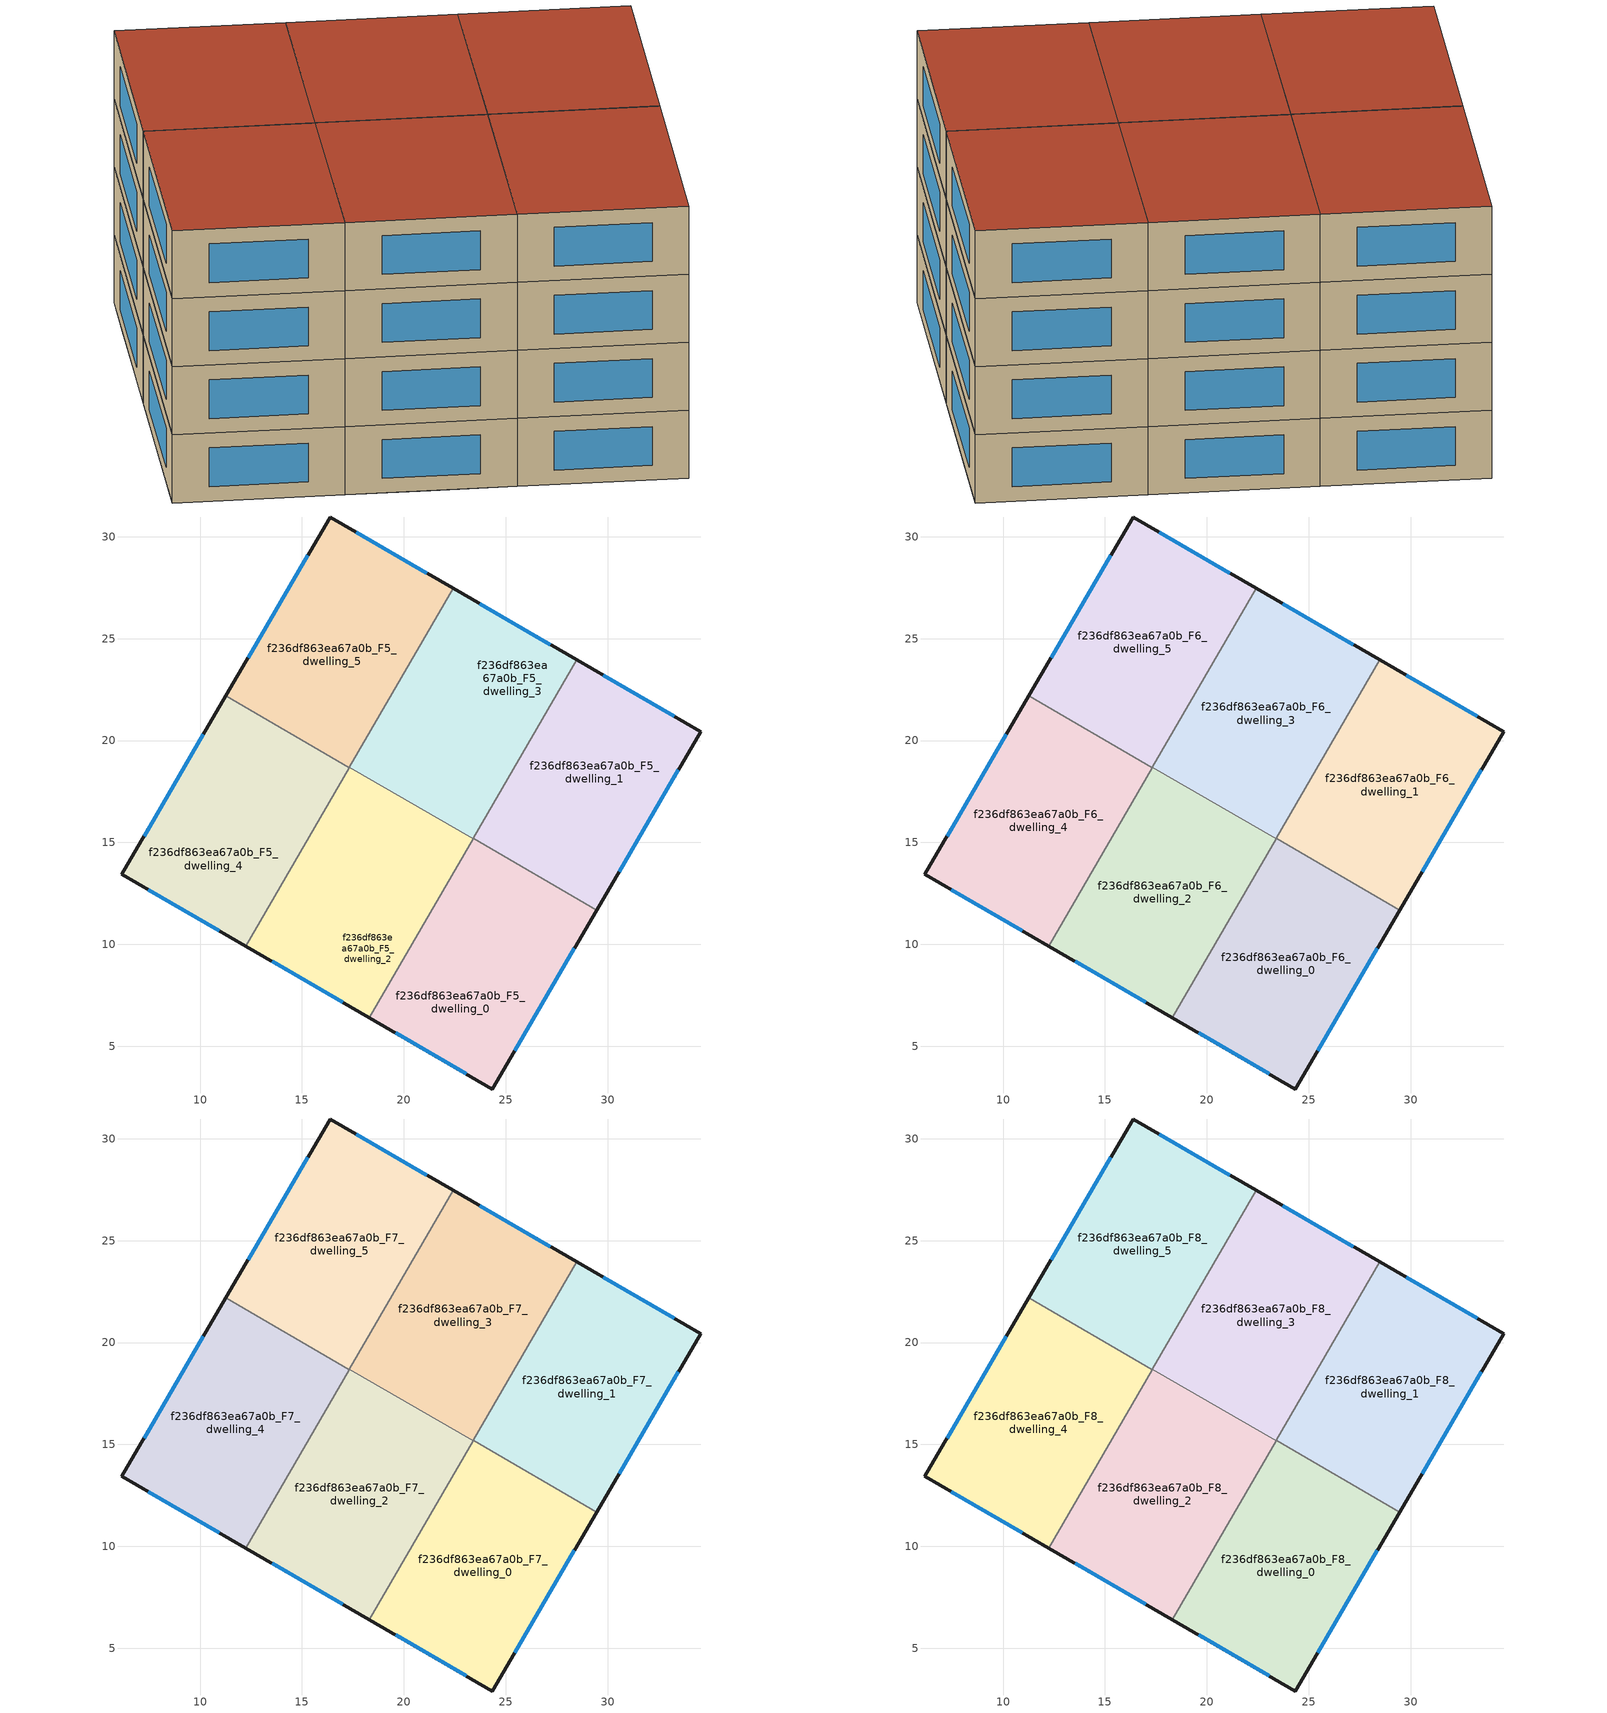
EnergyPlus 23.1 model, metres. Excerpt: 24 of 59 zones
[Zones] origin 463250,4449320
f236df863ea67a0b_F5_dwelling_0
 floor to f236df863ea67a0b_F4_dwelling_1 (EU_floor_Construction): 27.27,7.91 24.35,2.9 18.31,6.4 21.22,11.42 z15
 floor to f236df863ea67a0b_F4_dwelling_3 (EU_floor_Construction): 29.47,11.68 27.27,7.91 21.22,11.42 23.4,15.18 23.41,15.19 z15
 wall outside (EU_wall_Construction): 18.31,6.4 24.35,2.9 29.47,11.68 z15:18
 wall to f236df863ea67a0b_F5_dwelling_1 (EU_wall_Construction): 29.47,11.68 23.41,15.19 z15:18
 wall to f236df863ea67a0b_F5_dwelling_2 (EU_wall_Construction): 23.4,15.18 18.31,6.4 z15:18
 wall to f236df863ea67a0b_F5_dwelling_3 (EU_wall_Construction): 23.41,15.19 23.4,15.18 z15:18
 window (EU_Window_Construction): 25.45,4.78 28.38,9.8 / 19.6,5.65 23.06,3.65 z15.64:17.36
f236df863ea67a0b_F5_dwelling_1
 floor to f236df863ea67a0b_F4_dwelling_6 (EU_floor_Construction): 34.57,20.43 30.19,12.92 24.14,16.42 28.5,23.95 z15
 floor to f236df863ea67a0b_F4_dwelling_3 (EU_floor_Construction): 30.19,12.92 29.47,11.68 23.41,15.19 24.13,16.43 z15
 floor to f236df863ea67a0b_F4_dwelling_5 (EU_floor_Construction): 28.5,23.95 24.14,16.42 24.13,16.43 28.49,23.96 z15
 wall outside (EU_wall_Construction): 29.47,11.68 34.57,20.43 28.49,23.96 z15:18
 wall to f236df863ea67a0b_F5_dwelling_3 (EU_wall_Construction): 28.49,23.96 23.41,15.19 z15:18
 window (EU_Window_Construction): 33.27,21.18 29.79,23.2 / 30.56,13.55 33.48,18.55 z15.64:17.36
f236df863ea67a0b_F5_dwelling_2
 floor to f236df863ea67a0b_F4_dwelling_2 (EU_floor_Construction): 20.36,16.94 18.18,13.17 15.15,14.93 17.34,18.69 z15
 floor to f236df863ea67a0b_F4_dwelling_0 (EU_floor_Construction): 18.17,13.18 15.26,8.17 12.25,9.91 15.15,14.93 z15
 floor to f236df863ea67a0b_F4_dwelling_1 (EU_floor_Construction): 21.22,11.42 18.31,6.4 15.26,8.17 18.17,13.18 18.18,13.17 z15
 floor to f236df863ea67a0b_F4_dwelling_3 (EU_floor_Construction): 23.4,15.18 21.22,11.42 18.18,13.17 20.36,16.94 z15
 wall outside (EU_wall_Construction): 12.25,9.91 18.31,6.4 z15:18
 wall to f236df863ea67a0b_F5_dwelling_3 (EU_wall_Construction): 23.4,15.18 17.34,18.69 z15:18
 wall to f236df863ea67a0b_F5_dwelling_4 (EU_wall_Construction): 17.33,18.68 12.25,9.91 z15:18
 wall to f236df863ea67a0b_F5_dwelling_5 (EU_wall_Construction): 17.34,18.69 17.33,18.68 z15:18
 window (EU_Window_Construction): 13.54,9.16 17.01,7.15 z15.64:17.36
f236df863ea67a0b_F5_dwelling_3
 floor to f236df863ea67a0b_F4_dwelling_5 (EU_floor_Construction): 28.49,23.96 24.13,16.43 21.1,18.18 24.01,23.2 20.97,24.96 22.42,27.47 z15
 floor to f236df863ea67a0b_F4_dwelling_4 (EU_floor_Construction): 24.01,23.2 21.1,18.18 18.06,19.95 20.97,24.96 z15
 floor adiabatic (EU_floor_Construction): 24.13,16.43 23.4,15.18 17.34,18.69 18.06,19.95 z15
 wall outside (EU_wall_Construction): 28.49,23.96 22.42,27.47 z15:18
 wall to f236df863ea67a0b_F5_dwelling_5 (EU_wall_Construction): 22.42,27.47 17.34,18.69 z15:18
 window (EU_Window_Construction): 27.19,24.71 23.72,26.72 z15.64:17.36
f236df863ea67a0b_F5_dwelling_4
 floor to f236df863ea67a0b_F4_dwelling_0 (EU_floor_Construction): 15.15,14.93 12.25,9.91 6.16,13.44 9.08,18.45 z15
 floor to f236df863ea67a0b_F4_dwelling_2 (EU_floor_Construction): 17.33,18.68 15.15,14.93 9.08,18.45 11.26,22.19 z15
 wall outside (EU_wall_Construction): 11.26,22.19 6.16,13.44 12.25,9.91 z15:18
 wall to f236df863ea67a0b_F5_dwelling_5 (EU_wall_Construction): 17.33,18.68 11.26,22.19 z15:18
 window (EU_Window_Construction): 7.46,12.69 10.94,10.67 / 10.17,20.32 7.25,15.32 z15.64:17.36
f236df863ea67a0b_F5_dwelling_5
 floor to f236df863ea67a0b_F4_dwelling_4 (EU_floor_Construction): 20.97,24.96 18.06,19.95 12,23.46 14.92,28.47 z15
 floor to f236df863ea67a0b_F4_dwelling_5 (EU_floor_Construction): 22.42,27.47 20.97,24.96 14.92,28.47 16.38,30.97 z15
 floor to f236df863ea67a0b_F4_dwelling_2 (EU_floor_Construction): 18.06,19.95 17.33,18.68 11.26,22.19 12,23.46 z15
 wall outside (EU_wall_Construction): 22.42,27.47 16.38,30.97 11.26,22.19 z15:18
 window (EU_Window_Construction): 15.29,29.09 12.36,24.07 / 21.13,28.22 17.68,30.22 z15.64:17.36
f236df863ea67a0b_F6_dwelling_0
 floor to f236df863ea67a0b_F5_dwelling_0 (EU_floor_Construction): 29.47,11.68 24.35,2.9 18.31,6.4 23.41,15.19 z18
 wall outside (EU_wall_Construction): 18.31,6.4 24.35,2.9 29.47,11.68 z18:21
 wall to f236df863ea67a0b_F6_dwelling_1 (EU_wall_Construction): 29.47,11.68 23.41,15.19 z18:21
 wall to f236df863ea67a0b_F6_dwelling_2 (EU_wall_Construction): 23.4,15.18 18.31,6.4 z18:21
 wall to f236df863ea67a0b_F6_dwelling_3 (EU_wall_Construction): 23.41,15.19 23.4,15.18 z18:21
 window (EU_Window_Construction): 25.45,4.78 28.38,9.8 / 19.6,5.65 23.06,3.65 z18.64:20.36
f236df863ea67a0b_F6_dwelling_1
 floor to f236df863ea67a0b_F5_dwelling_1 (EU_floor_Construction): 34.57,20.43 29.47,11.68 23.41,15.19 28.49,23.96 z18
 wall outside (EU_wall_Construction): 29.47,11.68 34.57,20.43 28.49,23.96 z18:21
 wall to f236df863ea67a0b_F6_dwelling_3 (EU_wall_Construction): 28.49,23.96 23.41,15.19 z18:21
 window (EU_Window_Construction): 33.27,21.18 29.79,23.2 / 30.56,13.55 33.48,18.55 z18.64:20.36
f236df863ea67a0b_F6_dwelling_2
 floor to f236df863ea67a0b_F5_dwelling_2 (EU_floor_Construction): 23.4,15.18 18.31,6.4 12.25,9.91 17.34,18.69 z18
 wall outside (EU_wall_Construction): 12.25,9.91 18.31,6.4 z18:21
 wall to f236df863ea67a0b_F6_dwelling_3 (EU_wall_Construction): 23.4,15.18 17.34,18.69 z18:21
 wall to f236df863ea67a0b_F6_dwelling_4 (EU_wall_Construction): 17.33,18.68 12.25,9.91 z18:21
 wall to f236df863ea67a0b_F6_dwelling_5 (EU_wall_Construction): 17.34,18.69 17.33,18.68 z18:21
 window (EU_Window_Construction): 13.54,9.16 17.01,7.15 z18.64:20.36
f236df863ea67a0b_F6_dwelling_3
 floor to f236df863ea67a0b_F5_dwelling_3 (EU_floor_Construction): 28.49,23.96 23.4,15.18 17.34,18.69 22.42,27.47 z18
 wall outside (EU_wall_Construction): 28.49,23.96 22.42,27.47 z18:21
 wall to f236df863ea67a0b_F6_dwelling_5 (EU_wall_Construction): 22.42,27.47 17.34,18.69 z18:21
 window (EU_Window_Construction): 27.19,24.71 23.72,26.72 z18.64:20.36
f236df863ea67a0b_F6_dwelling_4
 floor to f236df863ea67a0b_F5_dwelling_4 (EU_floor_Construction): 17.33,18.68 12.25,9.91 6.16,13.44 11.26,22.19 z18
 wall outside (EU_wall_Construction): 11.26,22.19 6.16,13.44 12.25,9.91 z18:21
 wall to f236df863ea67a0b_F6_dwelling_5 (EU_wall_Construction): 17.33,18.68 11.26,22.19 z18:21
 window (EU_Window_Construction): 7.46,12.69 10.94,10.67 / 10.17,20.32 7.25,15.32 z18.64:20.36
f236df863ea67a0b_F6_dwelling_5
 floor to f236df863ea67a0b_F5_dwelling_5 (EU_floor_Construction): 22.42,27.47 17.33,18.68 11.26,22.19 16.38,30.97 z18
 wall outside (EU_wall_Construction): 22.42,27.47 16.38,30.97 11.26,22.19 z18:21
 window (EU_Window_Construction): 15.29,29.09 12.36,24.07 / 21.13,28.22 17.68,30.22 z18.64:20.36
f236df863ea67a0b_F7_dwelling_0
 floor to f236df863ea67a0b_F6_dwelling_0 (EU_floor_Construction): 29.47,11.68 24.35,2.9 18.31,6.4 23.41,15.19 z21
 wall outside (EU_wall_Construction): 18.31,6.4 24.35,2.9 29.47,11.68 z21:24
 wall to f236df863ea67a0b_F7_dwelling_1 (EU_wall_Construction): 29.47,11.68 23.41,15.19 z21:24
 wall to f236df863ea67a0b_F7_dwelling_2 (EU_wall_Construction): 23.4,15.18 18.31,6.4 z21:24
 wall to f236df863ea67a0b_F7_dwelling_3 (EU_wall_Construction): 23.41,15.19 23.4,15.18 z21:24
 window (EU_Window_Construction): 25.45,4.78 28.38,9.8 / 19.6,5.65 23.06,3.65 z21.64:23.36
f236df863ea67a0b_F7_dwelling_1
 floor to f236df863ea67a0b_F6_dwelling_1 (EU_floor_Construction): 34.57,20.43 29.47,11.68 23.41,15.19 28.49,23.96 z21
 wall outside (EU_wall_Construction): 29.47,11.68 34.57,20.43 28.49,23.96 z21:24
 wall to f236df863ea67a0b_F7_dwelling_3 (EU_wall_Construction): 28.49,23.96 23.41,15.19 z21:24
 window (EU_Window_Construction): 33.27,21.18 29.79,23.2 / 30.56,13.55 33.48,18.55 z21.64:23.36
f236df863ea67a0b_F7_dwelling_2
 floor to f236df863ea67a0b_F6_dwelling_2 (EU_floor_Construction): 23.4,15.18 18.31,6.4 12.25,9.91 17.34,18.69 z21
 wall outside (EU_wall_Construction): 12.25,9.91 18.31,6.4 z21:24
 wall to f236df863ea67a0b_F7_dwelling_3 (EU_wall_Construction): 23.4,15.18 17.34,18.69 z21:24
 wall to f236df863ea67a0b_F7_dwelling_4 (EU_wall_Construction): 17.33,18.68 12.25,9.91 z21:24
 wall to f236df863ea67a0b_F7_dwelling_5 (EU_wall_Construction): 17.34,18.69 17.33,18.68 z21:24
 window (EU_Window_Construction): 13.54,9.16 17.01,7.15 z21.64:23.36
f236df863ea67a0b_F7_dwelling_3
 floor to f236df863ea67a0b_F6_dwelling_3 (EU_floor_Construction): 28.49,23.96 23.4,15.18 17.34,18.69 22.42,27.47 z21
 wall outside (EU_wall_Construction): 28.49,23.96 22.42,27.47 z21:24
 wall to f236df863ea67a0b_F7_dwelling_5 (EU_wall_Construction): 22.42,27.47 17.34,18.69 z21:24
 window (EU_Window_Construction): 27.19,24.71 23.72,26.72 z21.64:23.36
f236df863ea67a0b_F7_dwelling_4
 floor to f236df863ea67a0b_F6_dwelling_4 (EU_floor_Construction): 17.33,18.68 12.25,9.91 6.16,13.44 11.26,22.19 z21
 wall outside (EU_wall_Construction): 11.26,22.19 6.16,13.44 12.25,9.91 z21:24
 wall to f236df863ea67a0b_F7_dwelling_5 (EU_wall_Construction): 17.33,18.68 11.26,22.19 z21:24
 window (EU_Window_Construction): 7.46,12.69 10.94,10.67 / 10.17,20.32 7.25,15.32 z21.64:23.36
f236df863ea67a0b_F7_dwelling_5
 floor to f236df863ea67a0b_F6_dwelling_5 (EU_floor_Construction): 22.42,27.47 17.33,18.68 11.26,22.19 16.38,30.97 z21
 wall outside (EU_wall_Construction): 22.42,27.47 16.38,30.97 11.26,22.19 z21:24
 window (EU_Window_Construction): 15.29,29.09 12.36,24.07 / 21.13,28.22 17.68,30.22 z21.64:23.36
f236df863ea67a0b_F8_dwelling_0
 floor to f236df863ea67a0b_F7_dwelling_0 (EU_floor_Construction): 29.47,11.68 24.35,2.9 18.31,6.4 23.41,15.19 z24
 wall outside (EU_wall_Construction): 18.31,6.4 24.35,2.9 29.47,11.68 z24:27
 wall to f236df863ea67a0b_F8_dwelling_1 (EU_wall_Construction): 29.47,11.68 23.41,15.19 z24:27
 wall to f236df863ea67a0b_F8_dwelling_2 (EU_wall_Construction): 23.4,15.18 18.31,6.4 z24:27
 wall to f236df863ea67a0b_F8_dwelling_3 (EU_wall_Construction): 23.41,15.19 23.4,15.18 z24:27
 window (EU_Window_Construction): 25.45,4.78 28.38,9.8 / 19.6,5.65 23.06,3.65 z24.64:26.36
 roof outside (EU_roof_Construction): 24.35,2.9 29.47,11.68 23.41,15.19 18.31,6.4 z27
f236df863ea67a0b_F8_dwelling_1
 floor to f236df863ea67a0b_F7_dwelling_1 (EU_floor_Construction): 34.57,20.43 29.47,11.68 23.41,15.19 28.49,23.96 z24
 wall outside (EU_wall_Construction): 29.47,11.68 34.57,20.43 28.49,23.96 z24:27
 wall to f236df863ea67a0b_F8_dwelling_3 (EU_wall_Construction): 28.49,23.96 23.41,15.19 z24:27
 window (EU_Window_Construction): 33.27,21.18 29.79,23.2 / 30.56,13.55 33.48,18.55 z24.64:26.36
 roof outside (EU_roof_Construction): 29.47,11.68 34.57,20.43 28.49,23.96 23.41,15.19 z27
f236df863ea67a0b_F8_dwelling_2
 floor to f236df863ea67a0b_F7_dwelling_2 (EU_floor_Construction): 23.4,15.18 18.31,6.4 12.25,9.91 17.34,18.69 z24
 wall outside (EU_wall_Construction): 12.25,9.91 18.31,6.4 z24:27
 wall to f236df863ea67a0b_F8_dwelling_3 (EU_wall_Construction): 23.4,15.18 17.34,18.69 z24:27
 wall to f236df863ea67a0b_F8_dwelling_4 (EU_wall_Construction): 17.33,18.68 12.25,9.91 z24:27
 wall to f236df863ea67a0b_F8_dwelling_5 (EU_wall_Construction): 17.34,18.69 17.33,18.68 z24:27
 window (EU_Window_Construction): 13.54,9.16 17.01,7.15 z24.64:26.36
 roof outside (EU_roof_Construction): 18.31,6.4 23.4,15.18 17.34,18.69 12.25,9.91 z27
f236df863ea67a0b_F8_dwelling_3
 floor to f236df863ea67a0b_F7_dwelling_3 (EU_floor_Construction): 28.49,23.96 23.4,15.18 17.34,18.69 22.42,27.47 z24
 wall outside (EU_wall_Construction): 28.49,23.96 22.42,27.47 z24:27
 wall to f236df863ea67a0b_F8_dwelling_5 (EU_wall_Construction): 22.42,27.47 17.34,18.69 z24:27
 window (EU_Window_Construction): 27.19,24.71 23.72,26.72 z24.64:26.36
 roof outside (EU_roof_Construction): 23.4,15.18 28.49,23.96 22.42,27.47 17.34,18.69 z27
f236df863ea67a0b_F8_dwelling_4
 floor to f236df863ea67a0b_F7_dwelling_4 (EU_floor_Construction): 17.33,18.68 12.25,9.91 6.16,13.44 11.26,22.19 z24
 wall outside (EU_wall_Construction): 11.26,22.19 6.16,13.44 12.25,9.91 z24:27
 wall to f236df863ea67a0b_F8_dwelling_5 (EU_wall_Construction): 17.33,18.68 11.26,22.19 z24:27
 window (EU_Window_Construction): 7.46,12.69 10.94,10.67 / 10.17,20.32 7.25,15.32 z24.64:26.36
 roof outside (EU_roof_Construction): 12.25,9.91 17.33,18.68 11.26,22.19 6.16,13.44 z27
f236df863ea67a0b_F8_dwelling_5
 floor to f236df863ea67a0b_F7_dwelling_5 (EU_floor_Construction): 22.42,27.47 17.33,18.68 11.26,22.19 16.38,30.97 z24
 wall outside (EU_wall_Construction): 22.42,27.47 16.38,30.97 11.26,22.19 z24:27
 window (EU_Window_Construction): 15.29,29.09 12.36,24.07 / 21.13,28.22 17.68,30.22 z24.64:26.36
 roof outside (EU_roof_Construction): 17.33,18.68 22.42,27.47 16.38,30.97 11.26,22.19 z27
[Building]
EU S2 Campaign: North Axis=0; Terrain=City; Solar Distribution=FullExterior
[Site:Location]
Yerevan-Zvartnots.Intl.AP: Latitude=40.15; Longitude=44.383; Time Zone=4; Elevation=854
[SizingPeriod:WeatherFileDays]
AnnualSizingPeriod: Begin Month=1; Begin Day of Month=1; End Month=12; End Day of Month=31; Day of Week for Start Day=Monday; Use Weather File Daylight Saving Period=No; Use Weather File Rain and Snow Indicators=No
[MATERIAL]
EU_InternalMass_Material: Roughness=MediumRough; Thickness=0.1; Conductivity=1; Density=1800; Specific Heat=900; Thermal Absorptance=0.9; Solar Absorptance=0.7; Visible Absorptance=0.7
[MATERIAL:NOMASS] Roughness=MediumRough; Thermal Absorptance=0.9; Solar Absorptance=0.7; Visible Absorptance=0.7
Name | Thermal Resistance
EU_wall_NoMass | 1.05043
EU_roof_NoMass | 1.45357
EU_floor_NoMass | 0.478065
[WINDOWMATERIAL:SIMPLEGLAZINGSYSTEM]
EU_Window_SimpleGlazing: UFactor=2.5566; Solar Heat Gain Coefficient=0.75; Visible Transmittance=0.75
[CONSTRUCTION]
EU_wall_Construction: EU_wall_NoMass
EU_roof_Construction: EU_roof_NoMass
EU_floor_Construction: EU_floor_NoMass
EU_Window_Construction: EU_Window_SimpleGlazing
EU_InternalMass_Construction: EU_InternalMass_Material
[ZONE] Type=1; Multiplier=1; Ceiling Height=autocalculate; Floor Area=autocalculate; Part of Total Floor Area=Yes
Name | Volume
f236df863ea67a0b_F5_dwelling_0; f236df863ea67a0b_F6_dwelling_0; f236df863ea67a0b_F7_dwelling_0; f236df863ea67a0b_F8_dwelling_0 | 213.357
f236df863ea67a0b_F5_dwelling_1; f236df863ea67a0b_F6_dwelling_1; f236df863ea67a0b_F7_dwelling_1; f236df863ea67a0b_F8_dwelling_1; f236df863ea67a0b_F5_dwelling_4; f236df863ea67a0b_F6_dwelling_4; f236df863ea67a0b_F7_dwelling_4; f236df863ea67a0b_F8_dwelling_4 | 213.371
f236df863ea67a0b_F5_dwelling_2; f236df863ea67a0b_F6_dwelling_2; f236df863ea67a0b_F7_dwelling_2; f236df863ea67a0b_F8_dwelling_2 | 213.365
f236df863ea67a0b_F5_dwelling_3; f236df863ea67a0b_F6_dwelling_3; f236df863ea67a0b_F7_dwelling_3; f236df863ea67a0b_F8_dwelling_3 | 213.353
f236df863ea67a0b_F5_dwelling_5; f236df863ea67a0b_F6_dwelling_5; f236df863ea67a0b_F7_dwelling_5; f236df863ea67a0b_F8_dwelling_5 | 213.35
[INTERNALMASS] Construction=EU_InternalMass_Construction
Name | Zone or ZoneList | Surface Area
f236df863ea67a0b_F5_dwelling_0_EU_InternalMass | f236df863ea67a0b_F5_dwelling_0 | 71.1191
f236df863ea67a0b_F5_dwelling_1_EU_InternalMass | f236df863ea67a0b_F5_dwelling_1 | 71.1237
f236df863ea67a0b_F5_dwelling_2_EU_InternalMass | f236df863ea67a0b_F5_dwelling_2 | 71.1215
f236df863ea67a0b_F5_dwelling_3_EU_InternalMass | f236df863ea67a0b_F5_dwelling_3 | 71.1175
f236df863ea67a0b_F5_dwelling_4_EU_InternalMass | f236df863ea67a0b_F5_dwelling_4 | 71.1237
f236df863ea67a0b_F5_dwelling_5_EU_InternalMass | f236df863ea67a0b_F5_dwelling_5 | 71.1169
f236df863ea67a0b_F6_dwelling_0_EU_InternalMass | f236df863ea67a0b_F6_dwelling_0 | 71.1191
f236df863ea67a0b_F6_dwelling_1_EU_InternalMass | f236df863ea67a0b_F6_dwelling_1 | 71.1237
f236df863ea67a0b_F6_dwelling_2_EU_InternalMass | f236df863ea67a0b_F6_dwelling_2 | 71.1215
f236df863ea67a0b_F6_dwelling_3_EU_InternalMass | f236df863ea67a0b_F6_dwelling_3 | 71.1175
f236df863ea67a0b_F6_dwelling_4_EU_InternalMass | f236df863ea67a0b_F6_dwelling_4 | 71.1237
f236df863ea67a0b_F6_dwelling_5_EU_InternalMass | f236df863ea67a0b_F6_dwelling_5 | 71.1169
f236df863ea67a0b_F7_dwelling_0_EU_InternalMass | f236df863ea67a0b_F7_dwelling_0 | 71.1191
f236df863ea67a0b_F7_dwelling_1_EU_InternalMass | f236df863ea67a0b_F7_dwelling_1 | 71.1237
f236df863ea67a0b_F7_dwelling_2_EU_InternalMass | f236df863ea67a0b_F7_dwelling_2 | 71.1215
f236df863ea67a0b_F7_dwelling_3_EU_InternalMass | f236df863ea67a0b_F7_dwelling_3 | 71.1175
f236df863ea67a0b_F7_dwelling_4_EU_InternalMass | f236df863ea67a0b_F7_dwelling_4 | 71.1237
f236df863ea67a0b_F7_dwelling_5_EU_InternalMass | f236df863ea67a0b_F7_dwelling_5 | 71.1169
f236df863ea67a0b_F8_dwelling_0_EU_InternalMass | f236df863ea67a0b_F8_dwelling_0 | 71.1191
f236df863ea67a0b_F8_dwelling_1_EU_InternalMass | f236df863ea67a0b_F8_dwelling_1 | 71.1237
f236df863ea67a0b_F8_dwelling_2_EU_InternalMass | f236df863ea67a0b_F8_dwelling_2 | 71.1215
f236df863ea67a0b_F8_dwelling_3_EU_InternalMass | f236df863ea67a0b_F8_dwelling_3 | 71.1175
f236df863ea67a0b_F8_dwelling_4_EU_InternalMass | f236df863ea67a0b_F8_dwelling_4 | 71.1237
f236df863ea67a0b_F8_dwelling_5_EU_InternalMass | f236df863ea67a0b_F8_dwelling_5 | 71.1169
[OTHEREQUIPMENT] Fuel Type=Electricity; Design Level Calculation Method=Watts/Area; Power per Zone Floor Area=1; Fraction Latent=0; Fraction Radiant=0; Fraction Lost=0; Carbon Dioxide Generation Rate=0; EndUse Subcategory=EU_Step8_InternalGains
Name | Zone or ZoneList or Space or SpaceList | Schedule
EU_Step8_InternalGain_f236df863ea67a0b_F5_dwelling_0_f000 | f236df863ea67a0b_F5_dwelling_0 | EU_Step8_GainSchedule_f236df863ea67a0b_F5_dwelling_0_f000
EU_Step8_InternalGain_f236df863ea67a0b_F5_dwelling_1_f000 | f236df863ea67a0b_F5_dwelling_1 | EU_Step8_GainSchedule_f236df863ea67a0b_F5_dwelling_1_f000
EU_Step8_InternalGain_f236df863ea67a0b_F5_dwelling_2_f000 | f236df863ea67a0b_F5_dwelling_2 | EU_Step8_GainSchedule_f236df863ea67a0b_F5_dwelling_2_f000
EU_Step8_InternalGain_f236df863ea67a0b_F5_dwelling_3_f000 | f236df863ea67a0b_F5_dwelling_3 | EU_Step8_GainSchedule_f236df863ea67a0b_F5_dwelling_3_f000
EU_Step8_InternalGain_f236df863ea67a0b_F5_dwelling_4_f000 | f236df863ea67a0b_F5_dwelling_4 | EU_Step8_GainSchedule_f236df863ea67a0b_F5_dwelling_4_f000
EU_Step8_InternalGain_f236df863ea67a0b_F5_dwelling_5_f000 | f236df863ea67a0b_F5_dwelling_5 | EU_Step8_GainSchedule_f236df863ea67a0b_F5_dwelling_5_f000
EU_Step8_InternalGain_f236df863ea67a0b_F6_dwelling_0_f000 | f236df863ea67a0b_F6_dwelling_0 | EU_Step8_GainSchedule_f236df863ea67a0b_F6_dwelling_0_f000
EU_Step8_InternalGain_f236df863ea67a0b_F6_dwelling_1_f000 | f236df863ea67a0b_F6_dwelling_1 | EU_Step8_GainSchedule_f236df863ea67a0b_F6_dwelling_1_f000
EU_Step8_InternalGain_f236df863ea67a0b_F6_dwelling_2_f000 | f236df863ea67a0b_F6_dwelling_2 | EU_Step8_GainSchedule_f236df863ea67a0b_F6_dwelling_2_f000
EU_Step8_InternalGain_f236df863ea67a0b_F6_dwelling_3_f000 | f236df863ea67a0b_F6_dwelling_3 | EU_Step8_GainSchedule_f236df863ea67a0b_F6_dwelling_3_f000
EU_Step8_InternalGain_f236df863ea67a0b_F6_dwelling_4_f000 | f236df863ea67a0b_F6_dwelling_4 | EU_Step8_GainSchedule_f236df863ea67a0b_F6_dwelling_4_f000
EU_Step8_InternalGain_f236df863ea67a0b_F6_dwelling_5_f000 | f236df863ea67a0b_F6_dwelling_5 | EU_Step8_GainSchedule_f236df863ea67a0b_F6_dwelling_5_f000
EU_Step8_InternalGain_f236df863ea67a0b_F7_dwelling_0_f000 | f236df863ea67a0b_F7_dwelling_0 | EU_Step8_GainSchedule_f236df863ea67a0b_F7_dwelling_0_f000
EU_Step8_InternalGain_f236df863ea67a0b_F7_dwelling_1_f000 | f236df863ea67a0b_F7_dwelling_1 | EU_Step8_GainSchedule_f236df863ea67a0b_F7_dwelling_1_f000
EU_Step8_InternalGain_f236df863ea67a0b_F7_dwelling_2_f000 | f236df863ea67a0b_F7_dwelling_2 | EU_Step8_GainSchedule_f236df863ea67a0b_F7_dwelling_2_f000
EU_Step8_InternalGain_f236df863ea67a0b_F7_dwelling_3_f000 | f236df863ea67a0b_F7_dwelling_3 | EU_Step8_GainSchedule_f236df863ea67a0b_F7_dwelling_3_f000
EU_Step8_InternalGain_f236df863ea67a0b_F7_dwelling_4_f000 | f236df863ea67a0b_F7_dwelling_4 | EU_Step8_GainSchedule_f236df863ea67a0b_F7_dwelling_4_f000
EU_Step8_InternalGain_f236df863ea67a0b_F7_dwelling_5_f000 | f236df863ea67a0b_F7_dwelling_5 | EU_Step8_GainSchedule_f236df863ea67a0b_F7_dwelling_5_f000
EU_Step8_InternalGain_f236df863ea67a0b_F8_dwelling_0_f000 | f236df863ea67a0b_F8_dwelling_0 | EU_Step8_GainSchedule_f236df863ea67a0b_F8_dwelling_0_f000
EU_Step8_InternalGain_f236df863ea67a0b_F8_dwelling_1_f000 | f236df863ea67a0b_F8_dwelling_1 | EU_Step8_GainSchedule_f236df863ea67a0b_F8_dwelling_1_f000
EU_Step8_InternalGain_f236df863ea67a0b_F8_dwelling_2_f000 | f236df863ea67a0b_F8_dwelling_2 | EU_Step8_GainSchedule_f236df863ea67a0b_F8_dwelling_2_f000
EU_Step8_InternalGain_f236df863ea67a0b_F8_dwelling_3_f000 | f236df863ea67a0b_F8_dwelling_3 | EU_Step8_GainSchedule_f236df863ea67a0b_F8_dwelling_3_f000
EU_Step8_InternalGain_f236df863ea67a0b_F8_dwelling_4_f000 | f236df863ea67a0b_F8_dwelling_4 | EU_Step8_GainSchedule_f236df863ea67a0b_F8_dwelling_4_f000
EU_Step8_InternalGain_f236df863ea67a0b_F8_dwelling_5_f000 | f236df863ea67a0b_F8_dwelling_5 | EU_Step8_GainSchedule_f236df863ea67a0b_F8_dwelling_5_f000
[ZONEVENTILATION:DESIGNFLOWRATE] Schedule=EU_AlwaysOn; Design Flow Rate Calculation Method=AirChanges/Hour; Air Changes per Hour=0.557805; Ventilation Type=Natural; Fan Pressure Rise=0; Fan Total Efficiency=1; Constant Term Coefficient=1; Temperature Term Coefficient=0; Velocity Term Coefficient=0; Velocity Squared Term Coefficient=0; Minimum Indoor Temperature=-100; Maximum Indoor Temperature=100; Delta Temperature=-100; Minimum Outdoor Temperature=-100; Maximum Outdoor Temperature=100; Maximum Wind Speed=40
Name | Zone or ZoneList or Space or SpaceList
EU_ConstantAir_f236df863ea67a0b_F5_dwelling_0 | f236df863ea67a0b_F5_dwelling_0
EU_ConstantAir_f236df863ea67a0b_F5_dwelling_1 | f236df863ea67a0b_F5_dwelling_1
EU_ConstantAir_f236df863ea67a0b_F5_dwelling_2 | f236df863ea67a0b_F5_dwelling_2
EU_ConstantAir_f236df863ea67a0b_F5_dwelling_3 | f236df863ea67a0b_F5_dwelling_3
EU_ConstantAir_f236df863ea67a0b_F5_dwelling_4 | f236df863ea67a0b_F5_dwelling_4
EU_ConstantAir_f236df863ea67a0b_F5_dwelling_5 | f236df863ea67a0b_F5_dwelling_5
EU_ConstantAir_f236df863ea67a0b_F6_dwelling_0 | f236df863ea67a0b_F6_dwelling_0
EU_ConstantAir_f236df863ea67a0b_F6_dwelling_1 | f236df863ea67a0b_F6_dwelling_1
EU_ConstantAir_f236df863ea67a0b_F6_dwelling_2 | f236df863ea67a0b_F6_dwelling_2
EU_ConstantAir_f236df863ea67a0b_F6_dwelling_3 | f236df863ea67a0b_F6_dwelling_3
EU_ConstantAir_f236df863ea67a0b_F6_dwelling_4 | f236df863ea67a0b_F6_dwelling_4
EU_ConstantAir_f236df863ea67a0b_F6_dwelling_5 | f236df863ea67a0b_F6_dwelling_5
EU_ConstantAir_f236df863ea67a0b_F7_dwelling_0 | f236df863ea67a0b_F7_dwelling_0
EU_ConstantAir_f236df863ea67a0b_F7_dwelling_1 | f236df863ea67a0b_F7_dwelling_1
EU_ConstantAir_f236df863ea67a0b_F7_dwelling_2 | f236df863ea67a0b_F7_dwelling_2
EU_ConstantAir_f236df863ea67a0b_F7_dwelling_3 | f236df863ea67a0b_F7_dwelling_3
EU_ConstantAir_f236df863ea67a0b_F7_dwelling_4 | f236df863ea67a0b_F7_dwelling_4
EU_ConstantAir_f236df863ea67a0b_F7_dwelling_5 | f236df863ea67a0b_F7_dwelling_5
EU_ConstantAir_f236df863ea67a0b_F8_dwelling_0 | f236df863ea67a0b_F8_dwelling_0
EU_ConstantAir_f236df863ea67a0b_F8_dwelling_1 | f236df863ea67a0b_F8_dwelling_1
EU_ConstantAir_f236df863ea67a0b_F8_dwelling_2 | f236df863ea67a0b_F8_dwelling_2
EU_ConstantAir_f236df863ea67a0b_F8_dwelling_3 | f236df863ea67a0b_F8_dwelling_3
EU_ConstantAir_f236df863ea67a0b_F8_dwelling_4 | f236df863ea67a0b_F8_dwelling_4
EU_ConstantAir_f236df863ea67a0b_F8_dwelling_5 | f236df863ea67a0b_F8_dwelling_5
[HVACTEMPLATE:THERMOSTAT] Constant Heating Setpoint=20; Constant Cooling Setpoint=50
EU_HeatOnly_f236df863ea67a0b_F0_dwelling_0; EU_HeatOnly_f236df863ea67a0b_F0_dwelling_1; EU_HeatOnly_f236df863ea67a0b_F0_dwelling_2; EU_HeatOnly_f236df863ea67a0b_F0_dwelling_3; EU_HeatOnly_f236df863ea67a0b_F0_dwelling_4; EU_HeatOnly_f236df863ea67a0b_F0_dwelling_5; EU_HeatOnly_f236df863ea67a0b_F0_dwelling_6; EU_HeatOnly_f236df863ea67a0b_F1_dwelling_0; EU_HeatOnly_f236df863ea67a0b_F1_dwelling_1; EU_HeatOnly_f236df863ea67a0b_F1_dwelling_2; EU_HeatOnly_f236df863ea67a0b_F1_dwelling_3; EU_HeatOnly_f236df863ea67a0b_F1_dwelling_4; EU_HeatOnly_f236df863ea67a0b_F1_dwelling_5; EU_HeatOnly_f236df863ea67a0b_F1_dwelling_6; EU_HeatOnly_f236df863ea67a0b_F2_dwelling_0; EU_HeatOnly_f236df863ea67a0b_F2_dwelling_1; EU_HeatOnly_f236df863ea67a0b_F2_dwelling_2; EU_HeatOnly_f236df863ea67a0b_F2_dwelling_3; EU_HeatOnly_f236df863ea67a0b_F2_dwelling_4; EU_HeatOnly_f236df863ea67a0b_F2_dwelling_5; EU_HeatOnly_f236df863ea67a0b_F2_dwelling_6; EU_HeatOnly_f236df863ea67a0b_F3_dwelling_0; EU_HeatOnly_f236df863ea67a0b_F3_dwelling_1; EU_HeatOnly_f236df863ea67a0b_F3_dwelling_2; EU_HeatOnly_f236df863ea67a0b_F3_dwelling_3; EU_HeatOnly_f236df863ea67a0b_F3_dwelling_4; EU_HeatOnly_f236df863ea67a0b_F3_dwelling_5; EU_HeatOnly_f236df863ea67a0b_F3_dwelling_6; EU_HeatOnly_f236df863ea67a0b_F4_dwelling_0; EU_HeatOnly_f236df863ea67a0b_F4_dwelling_1; EU_HeatOnly_f236df863ea67a0b_F4_dwelling_2; EU_HeatOnly_f236df863ea67a0b_F4_dwelling_3; EU_HeatOnly_f236df863ea67a0b_F4_dwelling_4; EU_HeatOnly_f236df863ea67a0b_F4_dwelling_5; EU_HeatOnly_f236df863ea67a0b_F4_dwelling_6; EU_HeatOnly_f236df863ea67a0b_F5_dwelling_0; EU_HeatOnly_f236df863ea67a0b_F5_dwelling_1; EU_HeatOnly_f236df863ea67a0b_F5_dwelling_2; EU_HeatOnly_f236df863ea67a0b_F5_dwelling_3; EU_HeatOnly_f236df863ea67a0b_F5_dwelling_4; EU_HeatOnly_f236df863ea67a0b_F5_dwelling_5; EU_HeatOnly_f236df863ea67a0b_F6_dwelling_0; EU_HeatOnly_f236df863ea67a0b_F6_dwelling_1; EU_HeatOnly_f236df863ea67a0b_F6_dwelling_2; EU_HeatOnly_f236df863ea67a0b_F6_dwelling_3; EU_HeatOnly_f236df863ea67a0b_F6_dwelling_4; EU_HeatOnly_f236df863ea67a0b_F6_dwelling_5; EU_HeatOnly_f236df863ea67a0b_F7_dwelling_0; EU_HeatOnly_f236df863ea67a0b_F7_dwelling_1; EU_HeatOnly_f236df863ea67a0b_F7_dwelling_2; EU_HeatOnly_f236df863ea67a0b_F7_dwelling_3; EU_HeatOnly_f236df863ea67a0b_F7_dwelling_4; EU_HeatOnly_f236df863ea67a0b_F7_dwelling_5; EU_HeatOnly_f236df863ea67a0b_F8_dwelling_0; EU_HeatOnly_f236df863ea67a0b_F8_dwelling_1; EU_HeatOnly_f236df863ea67a0b_F8_dwelling_2; EU_HeatOnly_f236df863ea67a0b_F8_dwelling_3; EU_HeatOnly_f236df863ea67a0b_F8_dwelling_4; EU_HeatOnly_f236df863ea67a0b_F8_dwelling_5
[HVACTEMPLATE:ZONE:IDEALLOADSAIRSYSTEM] System Availability Schedule=EU_AlwaysOn; Maximum Heating Supply Air Temperature=50; Minimum Cooling Supply Air Temperature=13; Maximum Heating Supply Air Humidity Ratio=0.0156; Minimum Cooling Supply Air Humidity Ratio=0.0077; Heating Limit=NoLimit; Cooling Limit=NoLimit; Heating Availability Schedule=EU_AlwaysOn; Cooling Availability Schedule=EU_CoolingOff; Dehumidification Control Type=ConstantSensibleHeatRatio; Cooling Sensible Heat Ratio=0.7; Dehumidification Setpoint=60; Humidification Control Type=None; Humidification Setpoint=30; Outdoor Air Method=None; Outdoor Air Flow Rate per Person=0.00944; Outdoor Air Flow Rate per Zone Floor Area=0; Outdoor Air Flow Rate per Zone=0; Demand Controlled Ventilation Type=None; Outdoor Air Economizer Type=NoEconomizer; Heat Recovery Type=None; Sensible Heat Recovery Effectiveness=0.7; Latent Heat Recovery Effectiveness=0.65
Name | Template Thermostat
f236df863ea67a0b_F5_dwelling_0 | EU_HeatOnly_f236df863ea67a0b_F5_dwelling_0
f236df863ea67a0b_F5_dwelling_1 | EU_HeatOnly_f236df863ea67a0b_F5_dwelling_1
f236df863ea67a0b_F5_dwelling_2 | EU_HeatOnly_f236df863ea67a0b_F5_dwelling_2
f236df863ea67a0b_F5_dwelling_3 | EU_HeatOnly_f236df863ea67a0b_F5_dwelling_3
f236df863ea67a0b_F5_dwelling_4 | EU_HeatOnly_f236df863ea67a0b_F5_dwelling_4
f236df863ea67a0b_F5_dwelling_5 | EU_HeatOnly_f236df863ea67a0b_F5_dwelling_5
f236df863ea67a0b_F6_dwelling_0 | EU_HeatOnly_f236df863ea67a0b_F6_dwelling_0
f236df863ea67a0b_F6_dwelling_1 | EU_HeatOnly_f236df863ea67a0b_F6_dwelling_1
f236df863ea67a0b_F6_dwelling_2 | EU_HeatOnly_f236df863ea67a0b_F6_dwelling_2
f236df863ea67a0b_F6_dwelling_3 | EU_HeatOnly_f236df863ea67a0b_F6_dwelling_3
f236df863ea67a0b_F6_dwelling_4 | EU_HeatOnly_f236df863ea67a0b_F6_dwelling_4
f236df863ea67a0b_F6_dwelling_5 | EU_HeatOnly_f236df863ea67a0b_F6_dwelling_5
f236df863ea67a0b_F7_dwelling_0 | EU_HeatOnly_f236df863ea67a0b_F7_dwelling_0
f236df863ea67a0b_F7_dwelling_1 | EU_HeatOnly_f236df863ea67a0b_F7_dwelling_1
f236df863ea67a0b_F7_dwelling_2 | EU_HeatOnly_f236df863ea67a0b_F7_dwelling_2
f236df863ea67a0b_F7_dwelling_3 | EU_HeatOnly_f236df863ea67a0b_F7_dwelling_3
f236df863ea67a0b_F7_dwelling_4 | EU_HeatOnly_f236df863ea67a0b_F7_dwelling_4
f236df863ea67a0b_F7_dwelling_5 | EU_HeatOnly_f236df863ea67a0b_F7_dwelling_5
f236df863ea67a0b_F8_dwelling_0 | EU_HeatOnly_f236df863ea67a0b_F8_dwelling_0
f236df863ea67a0b_F8_dwelling_1 | EU_HeatOnly_f236df863ea67a0b_F8_dwelling_1
f236df863ea67a0b_F8_dwelling_2 | EU_HeatOnly_f236df863ea67a0b_F8_dwelling_2
f236df863ea67a0b_F8_dwelling_3 | EU_HeatOnly_f236df863ea67a0b_F8_dwelling_3
f236df863ea67a0b_F8_dwelling_4 | EU_HeatOnly_f236df863ea67a0b_F8_dwelling_4
f236df863ea67a0b_F8_dwelling_5 | EU_HeatOnly_f236df863ea67a0b_F8_dwelling_5
[SIZING:ZONE] Zone Cooling Design Supply Air Temperature Input Method=SupplyAirTemperature; Zone Cooling Design Supply Air Temperature=13; Zone Heating Design Supply Air Temperature Input Method=SupplyAirTemperature; Zone Heating Design Supply Air Temperature=50; Zone Cooling Design Supply Air Humidity Ratio=0.008; Zone Heating Design Supply Air Humidity Ratio=0.008; Cooling Design Air Flow Method=DesignDay; Cooling Design Air Flow Rate=0; Cooling Minimum Air Flow per Zone Floor Area=0.000762; Cooling Minimum Air Flow=0; Cooling Minimum Air Flow Fraction=0.2; Heating Design Air Flow Method=DesignDay; Heating Design Air Flow Rate=0; Heating Maximum Air Flow per Zone Floor Area=0.002032; Heating Maximum Air Flow=0.141576; Heating Maximum Air Flow Fraction=0.3; Account for Dedicated Outdoor Air System=No; Dedicated Outdoor Air System Control Strategy=NeutralSupplyAir; Dedicated Outdoor Air Low Setpoint Temperature for Design=autosize; Dedicated Outdoor Air High Setpoint Temperature for Design=autosize; Zone Load Sizing Method=Sensible Load Only No Latent Load; Zone Latent Cooling Design Supply Air Humidity Ratio Input Method=HumidityRatioDifference; Zone Cooling Design Supply Air Humidity Ratio Difference=0.005; Zone Latent Heating Design Supply Air Humidity Ratio Input Method=HumidityRatioDifference; Zone Humidification Design Supply Air Humidity Ratio Difference=0.005
f236df863ea67a0b_F5_dwelling_0; f236df863ea67a0b_F5_dwelling_1; f236df863ea67a0b_F5_dwelling_2; f236df863ea67a0b_F5_dwelling_3; f236df863ea67a0b_F5_dwelling_4; f236df863ea67a0b_F5_dwelling_5; f236df863ea67a0b_F6_dwelling_0; f236df863ea67a0b_F6_dwelling_1; f236df863ea67a0b_F6_dwelling_2; f236df863ea67a0b_F6_dwelling_3; f236df863ea67a0b_F6_dwelling_4; f236df863ea67a0b_F6_dwelling_5; f236df863ea67a0b_F7_dwelling_0; f236df863ea67a0b_F7_dwelling_1; f236df863ea67a0b_F7_dwelling_2; f236df863ea67a0b_F7_dwelling_3; f236df863ea67a0b_F7_dwelling_4; f236df863ea67a0b_F7_dwelling_5; f236df863ea67a0b_F8_dwelling_0; f236df863ea67a0b_F8_dwelling_1; f236df863ea67a0b_F8_dwelling_2; f236df863ea67a0b_F8_dwelling_3; f236df863ea67a0b_F8_dwelling_4; f236df863ea67a0b_F8_dwelling_5
[SCHEDULE:CONSTANT]
Name | Hourly Value
EU_AlwaysOn | 1
EU_CoolingOff | 0
[SCHEDULE:FILE] Column Number=1; Rows to Skip at Top=0; Number of Hours of Data=8760; Column Separator=Comma; Interpolate to Timestep=No; Minutes per Item=60; Adjust Schedule for Daylight Savings=Yes
Name | File
EU_Step8_GainSchedule_f236df863ea67a0b_F5_dwelling_0_f000 | ../../schedules/f236df863ea67a0b/f236df863ea67a0b_F5_dwelling_0_f000_gain.csv
EU_Step8_GainSchedule_f236df863ea67a0b_F5_dwelling_1_f000 | ../../schedules/f236df863ea67a0b/f236df863ea67a0b_F5_dwelling_1_f000_gain.csv
EU_Step8_GainSchedule_f236df863ea67a0b_F5_dwelling_2_f000 | ../../schedules/f236df863ea67a0b/f236df863ea67a0b_F5_dwelling_2_f000_gain.csv
EU_Step8_GainSchedule_f236df863ea67a0b_F5_dwelling_3_f000 | ../../schedules/f236df863ea67a0b/f236df863ea67a0b_F5_dwelling_3_f000_gain.csv
EU_Step8_GainSchedule_f236df863ea67a0b_F5_dwelling_4_f000 | ../../schedules/f236df863ea67a0b/f236df863ea67a0b_F5_dwelling_4_f000_gain.csv
EU_Step8_GainSchedule_f236df863ea67a0b_F5_dwelling_5_f000 | ../../schedules/f236df863ea67a0b/f236df863ea67a0b_F5_dwelling_5_f000_gain.csv
EU_Step8_GainSchedule_f236df863ea67a0b_F6_dwelling_0_f000 | ../../schedules/f236df863ea67a0b/f236df863ea67a0b_F6_dwelling_0_f000_gain.csv
EU_Step8_GainSchedule_f236df863ea67a0b_F6_dwelling_1_f000 | ../../schedules/f236df863ea67a0b/f236df863ea67a0b_F6_dwelling_1_f000_gain.csv
EU_Step8_GainSchedule_f236df863ea67a0b_F6_dwelling_2_f000 | ../../schedules/f236df863ea67a0b/f236df863ea67a0b_F6_dwelling_2_f000_gain.csv
EU_Step8_GainSchedule_f236df863ea67a0b_F6_dwelling_3_f000 | ../../schedules/f236df863ea67a0b/f236df863ea67a0b_F6_dwelling_3_f000_gain.csv
EU_Step8_GainSchedule_f236df863ea67a0b_F6_dwelling_4_f000 | ../../schedules/f236df863ea67a0b/f236df863ea67a0b_F6_dwelling_4_f000_gain.csv
EU_Step8_GainSchedule_f236df863ea67a0b_F6_dwelling_5_f000 | ../../schedules/f236df863ea67a0b/f236df863ea67a0b_F6_dwelling_5_f000_gain.csv
EU_Step8_GainSchedule_f236df863ea67a0b_F7_dwelling_0_f000 | ../../schedules/f236df863ea67a0b/f236df863ea67a0b_F7_dwelling_0_f000_gain.csv
EU_Step8_GainSchedule_f236df863ea67a0b_F7_dwelling_1_f000 | ../../schedules/f236df863ea67a0b/f236df863ea67a0b_F7_dwelling_1_f000_gain.csv
EU_Step8_GainSchedule_f236df863ea67a0b_F7_dwelling_2_f000 | ../../schedules/f236df863ea67a0b/f236df863ea67a0b_F7_dwelling_2_f000_gain.csv
EU_Step8_GainSchedule_f236df863ea67a0b_F7_dwelling_3_f000 | ../../schedules/f236df863ea67a0b/f236df863ea67a0b_F7_dwelling_3_f000_gain.csv
EU_Step8_GainSchedule_f236df863ea67a0b_F7_dwelling_4_f000 | ../../schedules/f236df863ea67a0b/f236df863ea67a0b_F7_dwelling_4_f000_gain.csv
EU_Step8_GainSchedule_f236df863ea67a0b_F7_dwelling_5_f000 | ../../schedules/f236df863ea67a0b/f236df863ea67a0b_F7_dwelling_5_f000_gain.csv
EU_Step8_GainSchedule_f236df863ea67a0b_F8_dwelling_0_f000 | ../../schedules/f236df863ea67a0b/f236df863ea67a0b_F8_dwelling_0_f000_gain.csv
EU_Step8_GainSchedule_f236df863ea67a0b_F8_dwelling_1_f000 | ../../schedules/f236df863ea67a0b/f236df863ea67a0b_F8_dwelling_1_f000_gain.csv
EU_Step8_GainSchedule_f236df863ea67a0b_F8_dwelling_2_f000 | ../../schedules/f236df863ea67a0b/f236df863ea67a0b_F8_dwelling_2_f000_gain.csv
EU_Step8_GainSchedule_f236df863ea67a0b_F8_dwelling_3_f000 | ../../schedules/f236df863ea67a0b/f236df863ea67a0b_F8_dwelling_3_f000_gain.csv
EU_Step8_GainSchedule_f236df863ea67a0b_F8_dwelling_4_f000 | ../../schedules/f236df863ea67a0b/f236df863ea67a0b_F8_dwelling_4_f000_gain.csv
EU_Step8_GainSchedule_f236df863ea67a0b_F8_dwelling_5_f000 | ../../schedules/f236df863ea67a0b/f236df863ea67a0b_F8_dwelling_5_f000_gain.csv
